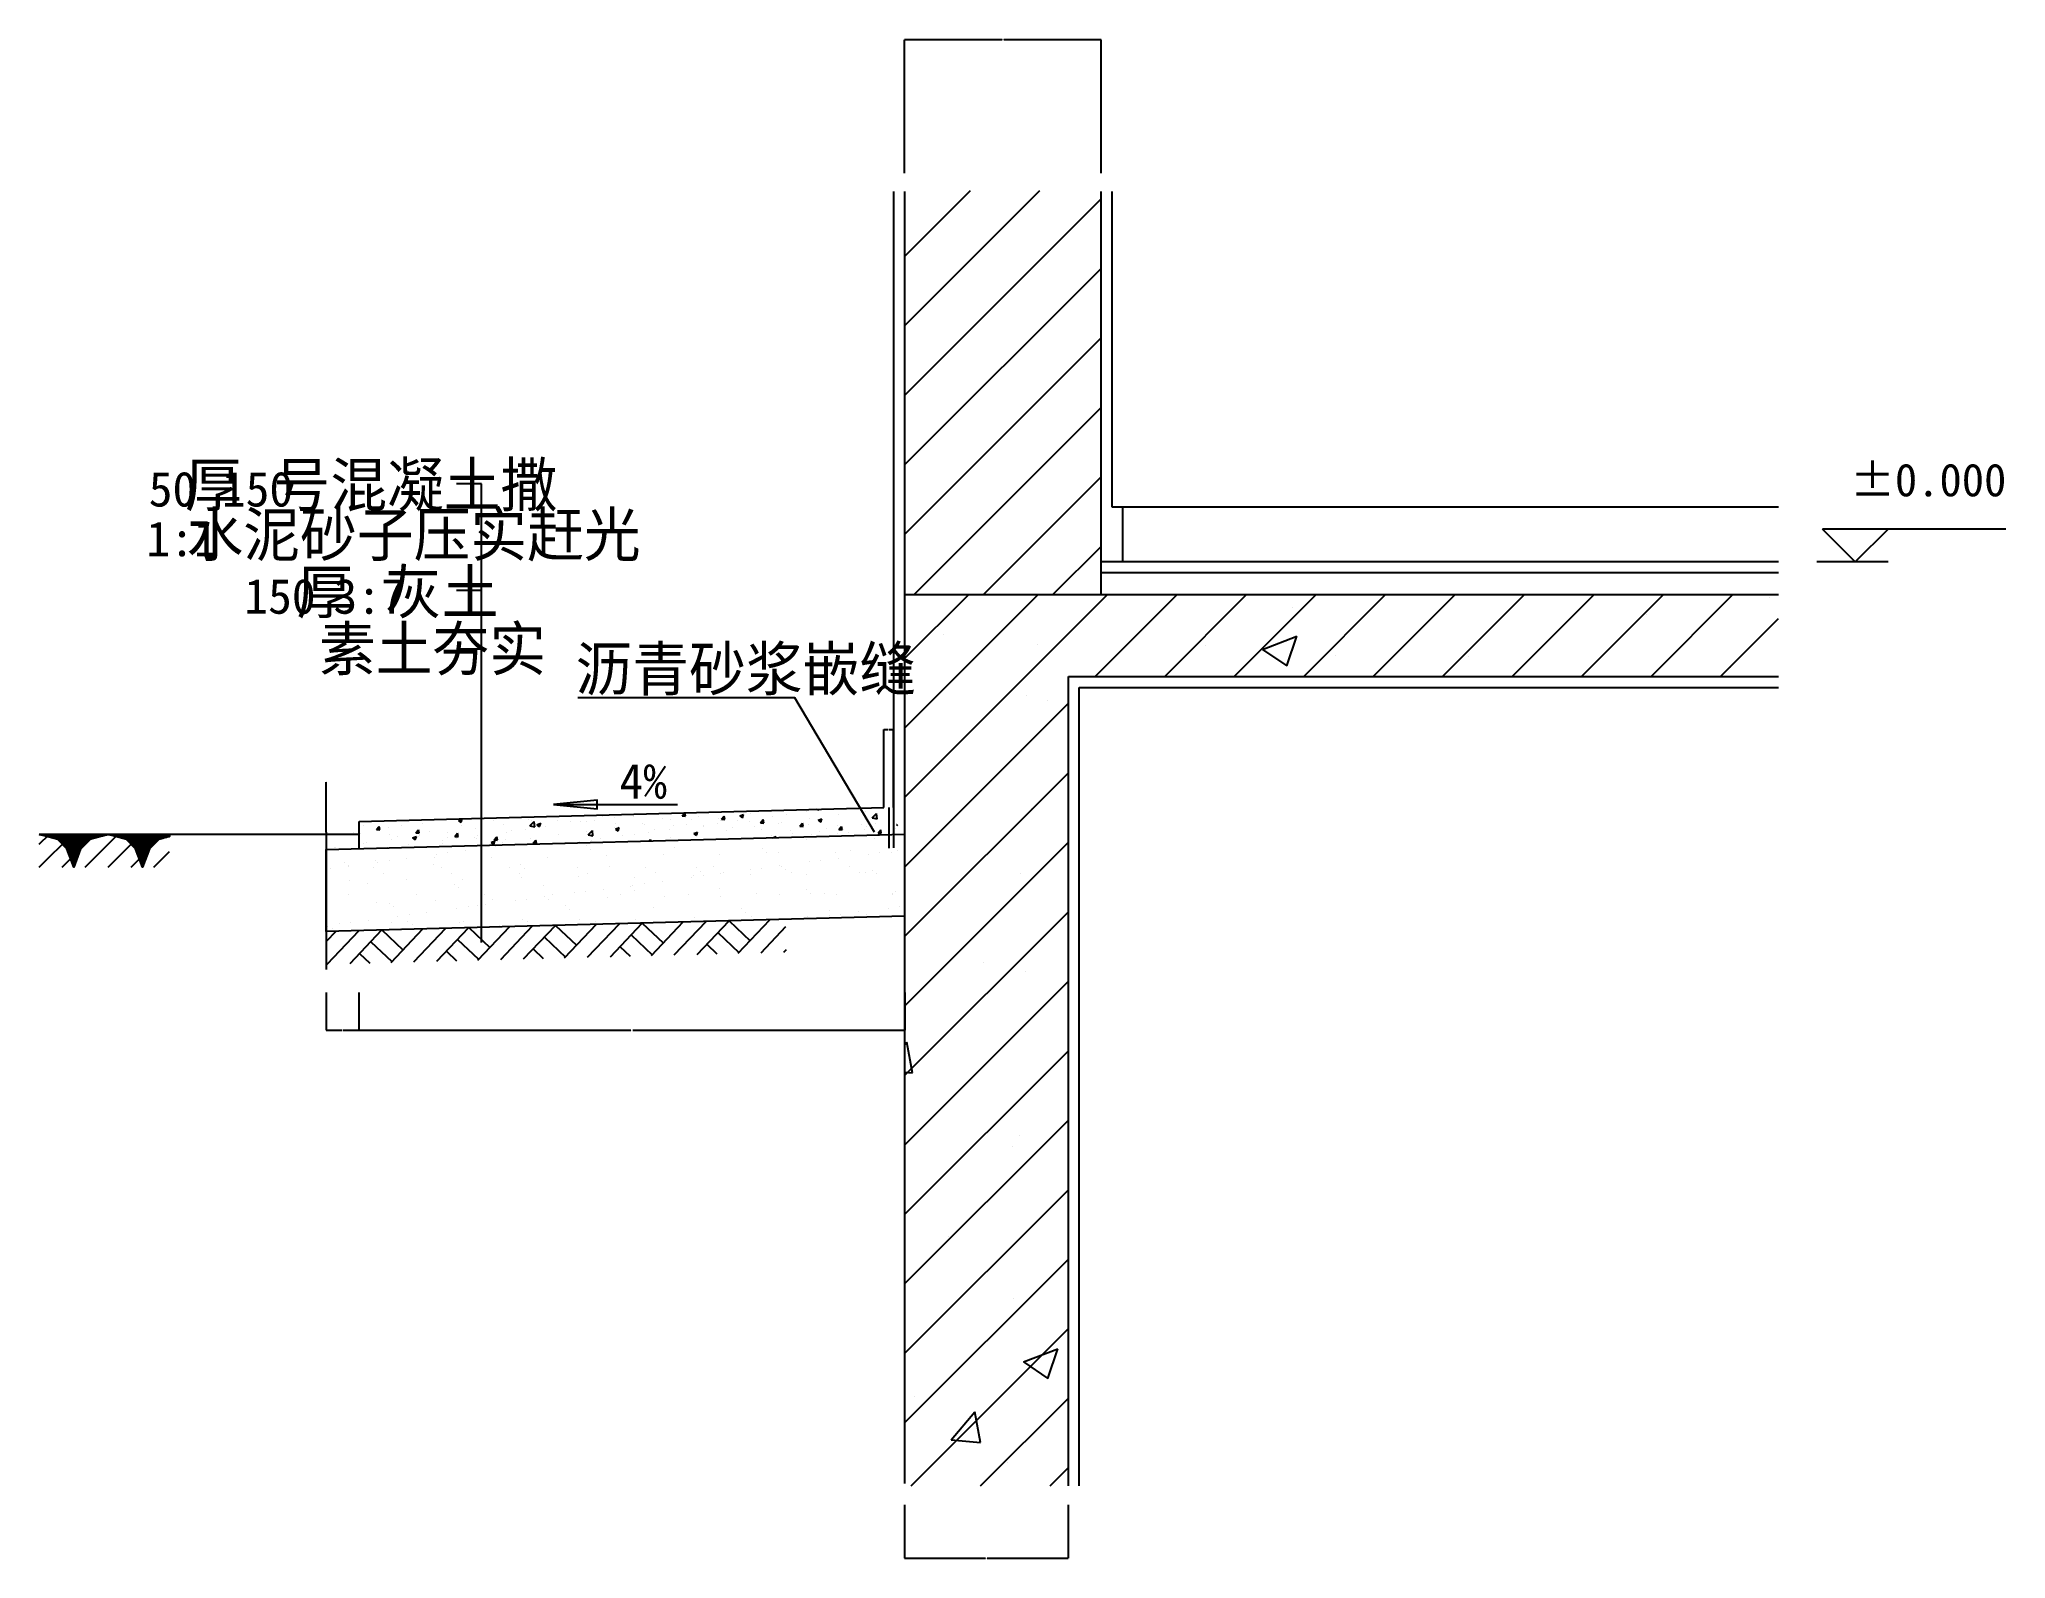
# Model space of a CAD drawing. Header units: metres. Extents: x -8 to 3594, y 16202 to 18985.
import ezdxf

# ---------------------------------------------------------------- set-up
doc = ezdxf.new("R2010")
doc.units = ezdxf.units.M
for name, color, linetype in [('ZZ-1', 255, 'Continuous'), ('ZZ-3', 3, 'Continuous'), ('ZZ-5', 6, 'Continuous'), ('ZZ-6', 7, 'Continuous'), ('ZZ-7', 7, 'Continuous')]:
    doc.layers.add(name, color=color, linetype=linetype)
doc.dimstyles.get("Standard").update_dxf_attribs({"dimtxt": 2.5, "dimasz": 2.5, "dimexe": 1.25, "dimexo": 0.625, "dimtad": 1, "dimcen": 2.5, "dimazin": 3, "dimtfac": 1, "dimtmove": 0, "dimatfit": 3})

# ---------------------------------------------------------------- blocks, each defined once
blk = doc.blocks.new('X0')
for p, q in [((310.37, 2474.12), (682.26, 2846.01)), ((310.37, 2601.4), (554.98, 2846.01)), ((310.37, 2728.68), (427.71, 2846.01)), ((659.54, 2696.01), (809.54, 2846.01)), ((786.82, 2696.01), (936.82, 2846.01)), ((914.1, 2696.01), (1064.1, 2846.01)), ((1041.38, 2696.01), (1191.38, 2846.01)), ((1168.66, 2696.01), (1318.66, 2846.01)), ((1295.94, 2696.01), (1445.94, 2846.01)), ((1423.22, 2696.01), (1573.22, 2846.01)), ((1550.5, 2696.01), (1700.5, 2846.01)), ((1677.78, 2696.01), (1827.78, 2846.01)), ((1020.54, 2821.54), (1020.54, 2821.54)), ((1668.79, 2810.1), (1668.79, 2810.1)), ((1894.1, 2839.76), (1894.1, 2839.76)), ((1805.06, 2696.01), (1911.15, 2802.1)), ((381.81, 2772.42), (381.81, 2772.42)), ((553.09, 2754.06), (553.09, 2754.06)), ((862.25, 2752.12), (862.25, 2752.12)), ((965.94, 2745.54), (1028.95, 2769.73)), ((965.94, 2745.54), (1010.7, 2715.34)), ((1010.71, 2715.34), (1028.95, 2769.73)), ((1100.4, 2735.27), (1100.4, 2735.27)), ((1342.69, 2731.82), (1342.69, 2731.82)), ((1823.13, 2711.52), (1823.13, 2711.52)), ((310.37, 2346.84), (610.37, 2646.84)), ((534.23, 2660.73), (534.23, 2660.73)), ((571.58, 2651.53), (571.58, 2651.53)), ((310.37, 2219.56), (610.37, 2519.56)), ((542.15, 2454.45), (542.15, 2454.45)), ((310.37, 2092.28), (610.37, 2392.28)), ((522.78, 2335.43), (522.78, 2335.43)), ((310.37, 1965), (610.37, 2265)), ((455.13, 2171.81), (455.13, 2171.81)), ((310.37, 1837.72), (610.37, 2137.72)), ((531.2, 2154.85), (531.2, 2154.85)), ((310.37, 2021.48), (314.29, 2026.15)), ((324.7, 1969.74), (314.3, 2026.15)), ((310.37, 1710.44), (610.37, 2010.44)), ((310.37, 1970.99), (324.7, 1969.74)), ((310.37, 1583.16), (610.37, 1883.16)), ((520.26, 1855.24), (520.26, 1855.24)), ((507.94, 1834.75), (507.94, 1834.75)), ((310.37, 1455.89), (610.37, 1755.89)), ((390.11, 1670.36), (390.11, 1670.36)), ((310.37, 1328.61), (610.37, 1628.61)), ((509.32, 1555.64), (509.32, 1555.64)), ((322.24, 1213.19), (610.37, 1501.33)), ((527.97, 1440.27), (590.98, 1464.46)), ((572.74, 1410.07), (590.99, 1464.46)), ((527.97, 1440.27), (572.74, 1410.07)), ((328.88, 1377.27), (328.88, 1377.27)), ((449.52, 1213.19), (610.37, 1374.05)), ((395.78, 1297.47), (439.17, 1349.18)), ((449.58, 1292.76), (439.17, 1349.18)), ((395.78, 1297.47), (449.58, 1292.76)), ((498.37, 1256.03), (498.37, 1256.03)), ((576.8, 1213.19), (610.37, 1246.77))]:
    blk.add_line(p, q)
blk = doc.blocks.new('X3')
for p, q in [((8715.87, 187.07), (8715.87, 187.07)), ((8736.69, 189.81), (8736.69, 189.81)), ((8882.34, 189), (8882.34, 189)), ((8889.71, 182.25), (8889.71, 182.25)), ((9044.75, 185.46), (9044.75, 185.46)), ((9161.73, 200.83), (9161.73, 200.83)), ((9204.81, 184.09), (9204.81, 184.09)), ((9286.3, 201.05), (9286.3, 201.05)), ((9367.23, 180.55), (9367.23, 180.55)), ((9410.86, 201.28), (9410.86, 201.28)), ((9452.11, 180.43), (9452.11, 180.43)), ((8413.68, 147.28), (8413.68, 147.28)), ((8439.62, 158.81), (8439.62, 158.81)), ((8446.2, 151.57), (8446.2, 151.57)), ((8446.99, 152.05), (8446.99, 152.05)), ((8493.62, 148.96), (8493.62, 148.96)), ((8496.27, 162.66), (8496.27, 162.66)), ((8500.53, 158.72), (8500.53, 158.72)), ((8521.35, 161.46), (8521.35, 161.46)), ((8553.87, 165.74), (8553.87, 165.74)), ((8602.03, 155.27), (8602.03, 155.27)), ((8604.31, 166.55), (8604.31, 166.55)), ((8608.2, 172.89), (8608.2, 172.89)), ((8618.18, 149.19), (8618.18, 149.19)), ((8629.02, 175.63), (8629.02, 175.63)), ((8661.54, 179.92), (8661.54, 179.92)), ((8709.01, 167.89), (8709.01, 167.89)), ((8742.75, 149.42), (8742.75, 149.42)), ((8762.09, 153.89), (8762.09, 153.89)), ((8769.46, 147.14), (8769.46, 147.14)), ((8811.34, 167.4), (8811.34, 167.4)), ((8867.31, 149.64), (8867.31, 149.64)), ((8919.37, 171.29), (8919.37, 171.29)), ((8924.51, 150.36), (8924.51, 150.36)), ((8991.88, 149.87), (8991.88, 149.87)), ((9024.07, 172.62), (9024.07, 172.62)), ((9084.57, 148.98), (9084.57, 148.98)), ((9116.45, 150.1), (9116.45, 150.1)), ((9126.4, 172.13), (9126.4, 172.13)), ((9183.43, 145.06), (9183.43, 145.06)), ((9204.25, 147.8), (9204.25, 147.8)), ((9212.18, 177.33), (9212.18, 177.33)), ((9234.43, 176.03), (9234.43, 176.03)), ((9236.77, 152.08), (9236.77, 152.08)), ((9241.01, 150.32), (9241.01, 150.32)), ((9246.98, 145.45), (9246.98, 145.45)), ((9291.1, 159.23), (9291.1, 159.23)), ((9311.92, 161.97), (9311.92, 161.97)), ((9339.14, 177.36), (9339.14, 177.36)), ((9344.44, 166.26), (9344.44, 166.26)), ((9365.58, 150.55), (9365.58, 150.55)), ((9398.77, 173.41), (9398.77, 173.41)), ((9419.59, 176.15), (9419.59, 176.15)), ((9441.46, 176.87), (9441.46, 176.87)), ((8448.04, 125.65), (8448.04, 125.65)), ((8481.79, 120.16), (8481.79, 120.16)), ((8510.48, 138.22), (8510.48, 138.22)), ((8552.74, 126.98), (8552.74, 126.98)), ((8635.05, 138.44), (8635.05, 138.44)), ((8641.85, 118.79), (8641.85, 118.79)), ((8649.22, 112.03), (8649.22, 112.03)), ((8655.06, 126.49), (8655.06, 126.49)), ((8759.62, 138.67), (8759.62, 138.67)), ((8763.1, 130.38), (8763.1, 130.38)), ((8804.26, 115.25), (8804.26, 115.25)), ((8867.8, 131.72), (8867.8, 131.72)), ((8884.18, 138.9), (8884.18, 138.9)), ((8913.76, 109.55), (8913.76, 109.55)), ((8964.32, 113.88), (8964.32, 113.88)), ((8968.09, 116.71), (8968.09, 116.71)), ((8970.13, 131.23), (8970.13, 131.23)), ((8988.91, 119.45), (8988.91, 119.45)), ((9008.75, 139.12), (9008.75, 139.12)), ((9021.43, 123.73), (9021.43, 123.73)), ((9075.76, 130.88), (9075.76, 130.88)), ((9078.16, 135.12), (9078.16, 135.12)), ((9091.94, 142.23), (9091.94, 142.23)), ((9096.58, 133.62), (9096.58, 133.62)), ((9126.74, 110.34), (9126.74, 110.34)), ((9129.1, 137.91), (9129.1, 137.91)), ((9133.31, 139.35), (9133.31, 139.35)), ((9182.87, 136.46), (9182.87, 136.46)), ((9257.88, 139.58), (9257.88, 139.58)), ((9285.19, 135.96), (9285.19, 135.96)), ((9286.8, 108.96), (9286.8, 108.96)), ((9382.44, 139.8), (9382.44, 139.8)), ((9393.23, 139.86), (9393.23, 139.86)), ((9407.04, 144.07), (9407.04, 144.07)), ((9414.41, 137.32), (9414.41, 137.32)), ((8446.64, 99.31), (8446.64, 99.31)), ((8498.79, 85.59), (8498.79, 85.59)), ((8521.6, 83.68), (8521.6, 83.68)), ((8528.97, 76.92), (8528.97, 76.92)), ((8571.21, 99.53), (8571.21, 99.53)), ((8606.83, 89.48), (8606.83, 89.48)), ((8645.08, 74.18), (8645.08, 74.18)), ((8665.9, 76.92), (8665.9, 76.92)), ((8684.02, 80.14), (8684.02, 80.14)), ((8695.77, 99.76), (8695.77, 99.76)), ((8698.42, 81.2), (8698.42, 81.2)), ((8711.53, 90.81), (8711.53, 90.81)), ((8752.75, 88.36), (8752.75, 88.36)), ((8773.57, 91.1), (8773.57, 91.1)), ((8806.09, 95.38), (8806.09, 95.38)), ((8813.86, 90.32), (8813.86, 90.32)), ((8820.34, 99.98), (8820.34, 99.98)), ((8844.08, 78.77), (8844.08, 78.77)), ((8860.42, 102.53), (8860.42, 102.53)), ((8881.24, 105.27), (8881.24, 105.27)), ((8921.89, 94.22), (8921.89, 94.22)), ((8944.91, 100.21), (8944.91, 100.21)), ((8971.69, 107.12), (8971.69, 107.12)), ((9006.49, 75.23), (9006.49, 75.23)), ((9026.59, 95.55), (9026.59, 95.55)), ((9069.47, 100.44), (9069.47, 100.44)), ((9128.92, 95.06), (9128.92, 95.06)), ((9166.55, 73.86), (9166.55, 73.86)), ((9194.04, 100.66), (9194.04, 100.66)), ((9236.95, 98.95), (9236.95, 98.95)), ((9294.17, 102.21), (9294.17, 102.21)), ((9318.6, 100.89), (9318.6, 100.89)), ((9341.66, 100.29), (9341.66, 100.29)), ((9435.65, 74.7), (9435.65, 74.7)), ((9443.17, 101.12), (9443.17, 101.12)), ((9443.98, 99.8), (9443.98, 99.8)), ((9449.21, 105.43), (9449.21, 105.43)), ((9456.47, 77.44), (9456.47, 77.44)), ((8408.73, 41.82), (8408.73, 41.82)), ((8418.22, 37.83), (8418.22, 37.83)), ((8429.74, 45.83), (8429.74, 45.83)), ((8450.56, 48.57), (8450.56, 48.57)), ((8450.56, 48.57), (8450.56, 48.57)), ((8483.08, 52.85), (8483.08, 52.85)), ((8525.92, 48.8), (8525.92, 48.8)), ((8537.41, 60.01), (8537.41, 60.01)), ((8542.79, 38.05), (8542.79, 38.05)), ((8555.26, 49.91), (8555.26, 49.91)), ((8558.23, 62.75), (8558.23, 62.75)), ((8563.77, 45.04), (8563.77, 45.04)), ((8590.75, 67.03), (8590.75, 67.03)), ((8650.49, 49.03), (8650.49, 49.03)), ((8657.58, 49.42), (8657.58, 49.42)), ((8723.83, 43.66), (8723.83, 43.66)), ((8765.62, 53.31), (8765.62, 53.31)), ((8775.05, 49.25), (8775.05, 49.25)), ((8851.45, 72.01), (8851.45, 72.01)), ((8870.32, 54.65), (8870.32, 54.65)), ((8899.62, 49.48), (8899.62, 49.48)), ((8972.65, 54.15), (8972.65, 54.15)), ((9024.18, 49.7), (9024.18, 49.7)), ((9080.68, 58.05), (9080.68, 58.05)), ((9173.92, 67.1), (9173.92, 67.1)), ((9185.39, 59.38), (9185.39, 59.38)), ((9287.71, 58.89), (9287.71, 58.89)), ((9327.98, 60.52), (9327.98, 60.52)), ((9328.97, 70.32), (9328.97, 70.32)), ((9348.8, 63.26), (9348.8, 63.26)), ((9381.32, 67.54), (9381.32, 67.54)), ((9395.75, 62.78), (9395.75, 62.78))]:
    blk.add_line(p, q)
blk = doc.blocks.new('X2')
for p, q in [((9303.65, 255.71), (9308.47, 254.96)), ((9308.47, 254.95), (9308.37, 255.83)), ((8475.08, 226.03), (8475.08, 226.03)), ((8498.47, 218.55), (8503.29, 224.29)), ((8498.47, 218.55), (8504.45, 218.03)), ((8504.45, 218.02), (8503.29, 224.29)), ((8519.83, 222.21), (8519.83, 222.21)), ((8527.02, 233.53), (8527.02, 233.53)), ((8544.87, 225.51), (8544.87, 225.51)), ((8570.2, 212.27), (8575.02, 218.02)), ((8576.17, 211.74), (8575.02, 218.01)), ((8582.74, 230.49), (8582.74, 230.49)), ((8648.36, 235.38), (8655.36, 238.07)), ((8648.36, 235.38), (8653.33, 232.02)), ((8653.33, 232.02), (8655.36, 238.06)), ((8654.23, 225.27), (8654.23, 225.27)), ((8679.59, 221.18), (8679.59, 221.18)), ((8712.54, 235.28), (8712.54, 235.28)), ((8722.77, 239.53), (8722.77, 239.53)), ((8730.94, 228.22), (8730.94, 228.22)), ((8770.69, 219.26), (8770.69, 219.26)), ((8776.16, 237.27), (8776.16, 237.27)), ((8779.21, 225.13), (8787, 233.25)), ((8779.21, 225.13), (8788.11, 223.75)), ((8781.45, 234.62), (8781.45, 234.62)), ((8788.11, 223.75), (8787, 233.24)), ((8792.07, 227.37), (8799.07, 230.06)), ((8792.07, 227.37), (8797.04, 224.02)), ((8794.82, 223.34), (8794.82, 223.34)), ((8797.04, 224.01), (8799.07, 230.05)), ((8808.56, 224.25), (8808.56, 224.25)), ((8829.54, 235.02), (8829.54, 235.02)), ((8833.39, 242.12), (8833.39, 242.12)), ((8853.14, 233.35), (8853.14, 233.35)), ((8871.71, 232.56), (8871.71, 232.56)), ((8882.92, 232.76), (8882.92, 232.76)), ((8885.94, 208.58), (8893.73, 216.7)), ((8894.83, 207.2), (8893.73, 216.69)), ((8896.75, 235.86), (8896.75, 235.86)), ((8911.46, 243.36), (8911.46, 243.36)), ((8915.22, 243.94), (8915.22, 243.94)), ((8934.03, 222.27), (8934.03, 222.27)), ((8934.62, 240.84), (8934.62, 240.84)), ((8935.78, 219.36), (8942.78, 222.05)), ((8935.78, 219.36), (8940.76, 216.01)), ((8936.3, 230.51), (8936.3, 230.51)), ((8940.76, 216), (8942.78, 222.04)), ((8968.6, 241.68), (8968.6, 241.68)), ((8985.96, 229.77), (8985.96, 229.77)), ((8989.68, 228.25), (8989.68, 228.25)), ((9007.97, 218.37), (9007.97, 218.37)), ((9021.98, 239.43), (9021.98, 239.43)), ((9024.67, 248.33), (9024.78, 248.26)), ((9024.78, 248.25), (9024.81, 248.34)), ((9034.38, 218), (9034.38, 218)), ((9037.31, 236.81), (9037.31, 236.81)), ((9043.07, 225.99), (9043.07, 225.99)), ((9058.4, 243.57), (9063.23, 249.31)), ((9058.4, 243.57), (9064.38, 243.04)), ((9064.38, 243.04), (9063.23, 249.3)), ((9066.29, 228.38), (9066.29, 228.38)), ((9075.36, 237.17), (9075.36, 237.17)), ((9087.82, 243.21), (9087.82, 243.21)), ((9096.45, 223.74), (9096.45, 223.74)), ((9097.53, 226.31), (9097.53, 226.31)), ((9122.56, 229.61), (9122.56, 229.61)), ((9124.61, 238.39), (9124.61, 238.39)), ((9128.75, 234.92), (9128.75, 234.92)), ((9130.13, 237.29), (9134.95, 243.04)), ((9130.13, 237.29), (9136.11, 236.77)), ((9136.11, 236.76), (9134.95, 243.03)), ((9138.54, 217.42), (9138.54, 217.42)), ((9139.76, 250.71), (9139.76, 250.71)), ((9149.83, 221.48), (9149.83, 221.48)), ((9160.44, 234.59), (9160.44, 234.59)), ((9163.52, 243.61), (9170.52, 246.29)), ((9163.52, 243.61), (9168.49, 240.25)), ((9168.49, 240.24), (9170.52, 246.29)), ((9182.13, 232.66), (9182.13, 232.66)), ((9182.93, 248.4), (9182.93, 248.4)), ((9189.89, 224.46), (9189.89, 224.46)), ((9201.86, 231.02), (9206.68, 236.76)), ((9201.86, 231.02), (9207.83, 230.49)), ((9203.21, 219.23), (9203.21, 219.23)), ((9207.83, 230.49), (9206.68, 236.75)), ((9223.59, 242.91), (9223.59, 242.91)), ((9235.51, 230.41), (9235.51, 230.41)), ((9240.4, 230.86), (9240.4, 230.86)), ((9248.63, 246.2), (9248.63, 246.2)), ((9256.6, 216.97), (9256.6, 216.97)), ((9273.58, 224.74), (9278.4, 230.49)), ((9273.58, 224.74), (9279.56, 224.22)), ((9279.56, 224.21), (9278.4, 230.48)), ((9286.5, 251.19), (9286.5, 251.19)), ((9288.89, 228.15), (9288.89, 228.15)), ((9292.33, 238.36), (9292.33, 238.36)), ((9307.23, 235.6), (9314.23, 238.29)), ((9307.23, 235.6), (9312.21, 232.24)), ((9312.21, 232.23), (9314.23, 238.28)), ((9323.35, 220.06), (9323.35, 220.06)), ((9342.28, 225.89), (9342.28, 225.89)), ((9343.68, 245.4), (9343.68, 245.4)), ((9345.31, 218.47), (9350.13, 224.21)), ((9345.31, 218.47), (9351.29, 217.94)), ((9348.38, 223.36), (9348.38, 223.36)), ((9351.29, 217.94), (9350.13, 224.2)), ((9353.75, 218.77), (9353.75, 218.77)), ((9386.26, 228.35), (9386.26, 228.35)), ((9392.97, 218.52), (9392.97, 218.52)), ((9394.19, 251.8), (9394.19, 251.8)), ((9395.66, 223.64), (9395.66, 223.64)), ((9406.3, 239.79), (9414.09, 247.9)), ((9406.3, 239.79), (9415.19, 238.41)), ((9412.07, 228.78), (9412.07, 228.78)), ((9415.19, 238.4), (9414.09, 247.9)), ((9417.03, 212.19), (9421.86, 217.94)), ((9423.01, 211.66), (9421.86, 217.93)), ((9444.91, 226.01), (9444.91, 226.01)), ((9449.04, 221.38), (9449.04, 221.38)), ((9450.94, 227.59), (9451.66, 227.86)), ((9450.94, 227.59), (9452.91, 226.26)), ((8420.95, 185.23), (8420.95, 185.23)), ((8423.35, 186.34), (8423.35, 186.34)), ((8456.68, 213.9), (8456.68, 213.9)), ((8468.26, 211.15), (8468.26, 211.15)), ((8473.86, 192.74), (8473.86, 192.74)), ((8479.27, 195.24), (8479.27, 195.24)), ((8518.56, 186.07), (8518.56, 186.07)), ((8521.65, 208.9), (8521.65, 208.9)), ((8525.8, 200.24), (8525.8, 200.24)), ((8537.59, 205.25), (8537.59, 205.25)), ((8556.43, 191.05), (8556.43, 191.05)), ((8564.33, 203.13), (8571.34, 205.81)), ((8564.33, 203.13), (8569.31, 199.77)), ((8569.31, 199.76), (8571.34, 205.81)), ((8570.2, 212.27), (8576.17, 211.75)), ((8575.03, 206.64), (8575.03, 206.64)), ((8577.15, 207.28), (8577.15, 207.28)), ((8595.91, 215.26), (8595.91, 215.26)), ((8619.59, 199.37), (8619.59, 199.37)), ((8619.87, 193.31), (8619.87, 193.31)), ((8627.66, 213.68), (8627.66, 213.68)), ((8628.41, 204.38), (8628.41, 204.38)), ((8641.92, 206), (8646.74, 211.74)), ((8641.92, 206), (8647.9, 205.48)), ((8644.62, 202.66), (8644.62, 202.66)), ((8647.9, 205.47), (8646.74, 211.74)), ((8678.19, 203.32), (8678.19, 203.32)), ((8681.79, 202.13), (8681.79, 202.13)), ((8682.5, 207.65), (8682.5, 207.65)), ((8708.05, 195.12), (8715.05, 197.81)), ((8708.05, 195.12), (8713.02, 191.76)), ((8713.02, 191.76), (8715.05, 197.8)), ((8713.65, 199.72), (8718.47, 205.47)), ((8713.65, 199.72), (8719.63, 199.2)), ((8719.63, 199.19), (8718.47, 205.46)), ((8729.72, 194.93), (8729.72, 194.93)), ((8735.18, 199.87), (8735.18, 199.87)), ((8736.51, 213.33), (8736.51, 213.33)), ((8745.65, 215.96), (8745.65, 215.96)), ((8780.23, 201.33), (8780.23, 201.33)), ((8785.38, 193.45), (8790.2, 199.19)), ((8785.38, 193.45), (8791.35, 192.93)), ((8788.56, 197.62), (8788.56, 197.62)), ((8791.35, 192.92), (8790.2, 199.19)), ((8832.17, 208.83), (8832.17, 208.83)), ((8841.94, 195.36), (8841.94, 195.36)), ((8870.44, 196.42), (8870.44, 196.42)), ((8883.52, 215.87), (8883.52, 215.87)), ((8885.94, 208.58), (8894.83, 207.2)), ((8891.33, 198.35), (8891.33, 198.35)), ((8908.31, 201.4), (8908.31, 201.4)), ((8949.65, 208.36), (8949.65, 208.36)), ((8971.47, 209.72), (8971.47, 209.72)), ((8996.5, 213.01), (8996.5, 213.01)), ((8998.02, 197.62), (9000.45, 200.15)), ((9000.74, 197.69), (9000.45, 200.14)), ((9036.09, 203.52), (9036.09, 203.52)), ((9079.5, 211.35), (9086.5, 214.04)), ((9079.5, 211.35), (9084.47, 208)), ((9084.47, 207.99), (9086.5, 214.03)), ((9086.6, 209.92), (9086.6, 209.92)), ((9197.29, 203.47), (9197.29, 203.47)), ((9222.32, 206.76), (9222.32, 206.76)), ((9223.78, 203.56), (9230.21, 206.03)), ((9229.43, 203.71), (9230.21, 206.02)), ((9260.19, 211.75), (9260.19, 211.75)), ((9295.44, 208.76), (9295.44, 208.76)), ((9309.98, 214.72), (9309.98, 214.72)), ((9342.46, 212.11), (9342.46, 212.11)), ((9363.36, 212.46), (9363.36, 212.46)), ((9416.74, 210.21), (9416.74, 210.21)), ((9417.03, 212.19), (9423.01, 211.67))]:
    blk.add_line(p, q)
blk = doc.blocks.new('_ARROW')
blk.add_lwpolyline([(0, 0), (-1, 0.1), (-1, -0.1), (-1, -0.1), (0, 0)])
blk = doc.blocks.new('X1')
for p, q in [((306.47, 3361.17), (554.47, 3609.17)), ((306.47, 3488.45), (427.19, 3609.17)), ((306.47, 3233.89), (666.47, 3593.89)), ((306.47, 3106.61), (666.47, 3466.61)), ((306.47, 2979.34), (666.47, 3339.34)), ((325.17, 2870.76), (666.47, 3212.06)), ((452.45, 2870.76), (666.47, 3084.78)), ((579.73, 2870.76), (666.47, 2957.5))]:
    blk.add_line(p, q)
blk = doc.blocks.new('*D1')
for p, q in [((517.71, 17624.3), (517.46, 17624.3)), ((517.96, 17532.31), (517.96, 17624.3)), ((517.96, 17552.31), (517.96, 17624.3)), ((517.96, 17624.3), (517.96, 17624.3)), ((518.21, 17624.3), (518.46, 17624.3))]:
    blk.add_line(p, q)
at = {"layer": 'Defpoints'}
for p in [(517.96, 17624.3), (517.96, 17552.31), (517.96, 17532.31)]:
    blk.add_point(p, dxfattribs=at)
at = {"layer": 'ZZ-3', "insert": (517.96, 17625.425), "char_height": 1, "attachment_point": 5}
blk.add_mtext('0', dxfattribs=at)
blk = doc.blocks.new('*D2')
for p, q in [((1538.94, 17577.67), (1538.94, 17720.29)), ((1539.19, 17720.29), (1546.94, 17720.29)), ((1548.94, 17720.29), (1556.69, 17720.29)), ((1556.94, 17577.67), (1556.94, 17720.29))]:
    blk.add_line(p, q)
at = {"layer": 'Defpoints'}
for p in [(1538.94, 17720.29), (1538.94, 17577.67), (1556.94, 17577.67)]:
    blk.add_point(p, dxfattribs=at)
at = {"layer": 'ZZ-3', "insert": (1547.94, 17720.29), "char_height": 1, "attachment_point": 5}
blk.add_mtext('10', dxfattribs=at)
blk = doc.blocks.new('*D3')
for p, q in [((577.72, 17238.68), (577.72, 17169.67)), ((1577.72, 17238.68), (1577.72, 17169.67)), ((577.97, 17169.67), (1075.72, 17169.67)), ((1079.72, 17169.67), (1577.47, 17169.67))]:
    blk.add_line(p, q)
at = {"layer": 'Defpoints'}
for p in [(577.72, 17238.68), (1577.72, 17238.68), (577.72, 17169.67)]:
    blk.add_point(p, dxfattribs=at)
at = {"layer": 'ZZ-3', "insert": (1077.72, 17169.67), "char_height": 1, "attachment_point": 5}
blk.add_mtext('1000', dxfattribs=at)
blk = doc.blocks.new('*D4')
for p, q in [((517.96, 17532.31), (517.96, 17474.65)), ((517.71, 17474.65), (517.46, 17474.65)), ((517.96, 17502.31), (517.96, 17474.65)), ((517.96, 17474.65), (517.96, 17474.65)), ((518.21, 17474.65), (518.46, 17474.65))]:
    blk.add_line(p, q)
at = {"layer": 'Defpoints'}
for p in [(517.96, 17532.31), (517.96, 17502.31), (517.96, 17474.65)]:
    blk.add_point(p, dxfattribs=at)
at = {"layer": 'ZZ-3', "insert": (517.96, 17475.775), "char_height": 1, "attachment_point": 5}
blk.add_mtext('0', dxfattribs=at)
blk = doc.blocks.new('*D5')
for p, q in [((517.96, 17500.31), (517.96, 17280.89)), ((517.96, 17350.31), (517.96, 17280.89)), ((517.71, 17280.89), (517.46, 17280.89)), ((517.96, 17280.89), (517.96, 17280.89)), ((518.21, 17280.89), (518.46, 17280.89))]:
    blk.add_line(p, q)
at = {"layer": 'Defpoints'}
for p in [(517.96, 17500.31), (517.96, 17350.31), (517.96, 17280.89)]:
    blk.add_point(p, dxfattribs=at)
at = {"layer": 'ZZ-3', "insert": (517.96, 17282.015), "char_height": 1, "attachment_point": 5}
blk.add_mtext('0', dxfattribs=at)
blk = doc.blocks.new('*D6')
for p, q in [((517.72, 17238.68), (517.72, 17169.67)), ((577.72, 17238.68), (577.72, 17169.67)), ((517.97, 17169.67), (546.72, 17169.67)), ((548.72, 17169.67), (577.47, 17169.67))]:
    blk.add_line(p, q)
at = {"layer": 'Defpoints'}
for p in [(517.72, 17238.68), (577.72, 17238.68), (517.72, 17169.67)]:
    blk.add_point(p, dxfattribs=at)
at = {"layer": 'ZZ-3', "insert": (547.72, 17169.67), "char_height": 1, "attachment_point": 5}
blk.add_mtext('60', dxfattribs=at)
blk = doc.blocks.new('*D7')
for p, q in [((1577.08, 16300.11), (1577.08, 16202.27)), ((1877.08, 16300.11), (1877.08, 16202.27)), ((1577.33, 16202.27), (1725.58, 16202.27)), ((1728.58, 16202.27), (1876.83, 16202.27))]:
    blk.add_line(p, q)
at = {"layer": 'Defpoints'}
for p in [(1577.08, 16300.11), (1877.08, 16300.11), (1577.08, 16202.27)]:
    blk.add_point(p, dxfattribs=at)
at = {"layer": 'ZZ-3', "insert": (1727.08, 16202.27), "char_height": 1, "attachment_point": 5}
blk.add_mtext('300', dxfattribs=at)
blk = doc.blocks.new('*D8')
for p, q in [((1755.75, 18984.14), (1577, 18984.14)), ((1577.25, 18739.84), (1577.25, 18984.14)), ((1937.5, 18984.14), (1758.75, 18984.14)), ((1937.25, 18739.84), (1937.25, 18984.14))]:
    blk.add_line(p, q)
at = {"layer": 'Defpoints'}
for p in [(1937.25, 18984.14), (1577.25, 18739.84), (1937.25, 18739.84)]:
    blk.add_point(p, dxfattribs=at)
at = {"layer": 'ZZ-3', "insert": (1757.25, 18984.14), "char_height": 1, "attachment_point": 5}
blk.add_mtext('360', dxfattribs=at)

msp = doc.modelspace()

# ---------------------------------------------------------------- hatches: boundary and pattern name
at = {"layer": 'ZZ-7'}
h = msp.add_hatch(dxfattribs=at)
h.set_pattern_fill('SOLID')
h.paths.add_polyline_path([(-7.73, 17528.26), (118.27, 17528.26), (84.67, 17519.26), (25.87, 17519.26), (-7.73, 17528.26)])
h = msp.add_hatch(dxfattribs=at)
h.set_pattern_fill('SOLID')
h.paths.add_polyline_path([(25.87, 17519.26), (84.67, 17519.26), (67.87, 17501.86), (42.67, 17501.86), (25.87, 17519.26)])
h = msp.add_hatch(dxfattribs=at)
h.set_pattern_fill('SOLID')
h.paths.add_polyline_path([(118.27, 17528.26), (230.93, 17528.26), (230.93, 17524.69), (151.87, 17519.26), (118.27, 17528.26)])
h = msp.add_hatch(dxfattribs=at)
h.set_pattern_fill('SOLID')
h.paths.add_polyline_path([(230.93, 17524.69), (230.93, 17524.69), (210.67, 17519.26), (151.87, 17519.26), (230.93, 17524.69)])
h = msp.add_hatch(dxfattribs=at)
h.set_pattern_fill('SOLID')
h.paths.add_polyline_path([(151.87, 17519.26), (210.67, 17519.26), (193.87, 17501.86), (168.67, 17501.86), (151.87, 17519.26)])
h = msp.add_hatch(dxfattribs=at)
h.set_pattern_fill('SOLID')
h.paths.add_polyline_path([(42.67, 17501.86), (67.87, 17501.86), (55.27, 17468.26), (55.27, 17468.26), (42.67, 17501.86)])
h = msp.add_hatch(dxfattribs=at)
h.set_pattern_fill('SOLID')
h.paths.add_polyline_path([(168.67, 17501.86), (193.87, 17501.86), (181.27, 17468.26), (181.27, 17468.26), (168.67, 17501.86)])

# ---------------------------------------------------------------- linework, layer by layer
at = {"layer": 'ZZ-1'}
for p, q in [((1577.31, 18706.08), (1577.31, 16339.33)), ((1937.31, 17967.67), (1937.31, 18706.08)), ((1577.31, 17967.67), (3178.09, 17967.67)), ((1877.31, 17817.67), (3178.09, 17817.67)), ((1877.31, 16334.86), (1877.31, 17817.67)), ((577.96, 17552.27), (1538.96, 17577.67)), ((577.96, 17502.26), (577.96, 17552.27)), ((517.96, 17500.73), (1577.31, 17528.63)), ((517.96, 17350.68), (517.96, 17500.73)), ((1577.31, 17378.58), (517.96, 17350.68))]:
    msp.add_line(p, q, dxfattribs=at)
msp.add_lwpolyline([(1548.69, 17577.67), (1548.69, 17503.17)], dxfattribs=at)
at = {"layer": 'ZZ-3'}
for p, q in [((802.34, 18170.52), (756.18, 18170.52)), ((802.34, 17330.1), (802.34, 18170.52)), ((3594.2, 18087.67), (3258.77, 18087.67)), ((3318.77, 18027.67), (3258.77, 18087.67)), ((3378.77, 18087.67), (3318.77, 18027.67)), ((3378.77, 18027.67), (3248.43, 18027.67)), ((802.34, 17975.25), (756.18, 17975.25)), ((802.34, 17867.86), (756.18, 17867.86))]:
    msp.add_line(p, q, dxfattribs=at)
for points in [[(1521.83, 17532.3), (1376.38, 17778.5), (978.64, 17778.5)], [(934.13, 17582.98), (1161.23, 17582.98)]]:
    msp.add_lwpolyline(points, dxfattribs=at)
at = {"layer": 'ZZ-5'}
for p, q in [((1557.31, 17503.69), (1557.31, 18706.08)), ((1957.31, 18127.67), (1957.31, 18706.08)), ((3178.09, 18127.67), (1957.31, 18127.67)), ((1977.31, 18027.67), (1977.31, 18127.67)), ((1897.31, 17797.67), (3178.09, 17797.67)), ((1897.31, 16334.86), (1897.31, 17797.67))]:
    msp.add_line(p, q, dxfattribs=at)
at = {"layer": 'ZZ-7'}
for p, q in [((3178.09, 18027.67), (1937.31, 18027.67)), ((3178.09, 18007.67), (1937.31, 18007.67)), ((-7.73, 17468.26), (52.27, 17528.26)), ((-7.73, 17510.26), (10.27, 17528.26)), ((34.27, 17468.26), (94.27, 17528.26)), ((76.27, 17468.26), (136.27, 17528.26)), ((118.27, 17468.26), (178.27, 17528.26)), ((160.27, 17468.26), (220.27, 17528.26)), ((202.27, 17468.26), (230.93, 17496.92)), ((879.42, 17300.18), (937.82, 17361.74)), ((937.82, 17361.74), (976.29, 17325.24)), ((954.39, 17302.16), (1012.79, 17363.72)), ((996.38, 17303.26), (1054.78, 17364.82)), ((1038.36, 17304.37), (1096.76, 17365.93)), ((1096.76, 17365.93), (1135.24, 17329.43)), ((1113.34, 17306.34), (1171.74, 17367.9)), ((1155.32, 17307.45), (1213.72, 17369.01)), ((1197.31, 17308.55), (1255.71, 17370.11)), ((1255.71, 17370.11), (1294.18, 17333.61)), ((1272.28, 17310.53), (1330.68, 17372.09)), ((518.44, 17332.69), (535.96, 17351.16)), ((519.54, 17290.7), (577.94, 17352.26)), ((561.53, 17291.81), (619.93, 17353.37)), ((599.49, 17331.82), (637.96, 17295.32)), ((619.93, 17353.37), (658.4, 17316.87)), ((636.5, 17293.78), (694.9, 17355.34)), ((678.49, 17294.89), (736.89, 17356.45)), ((720.47, 17296), (778.87, 17357.55)), ((758.43, 17336.01), (796.91, 17299.51)), ((778.87, 17357.55), (817.35, 17321.05)), ((795.45, 17297.97), (853.85, 17359.53)), ((837.43, 17299.08), (895.83, 17360.64)), ((917.38, 17340.2), (955.85, 17303.7)), ((1076.32, 17344.38), (1114.8, 17307.88)), ((1214.83, 17327.02), (1233.3, 17309.5)), ((1235.27, 17348.57), (1273.74, 17312.07)), ((1314.27, 17311.63), (1359.85, 17359.69)), ((579.05, 17310.28), (597.52, 17292.76)), ((737.99, 17314.46), (756.46, 17296.94)), ((896.94, 17318.65), (915.41, 17301.13)), ((1055.88, 17322.84), (1074.35, 17305.32)), ((1356.25, 17312.74), (1360.96, 17317.7))]:
    msp.add_line(p, q, dxfattribs=at)
for points in [[(577.96, 17528.26), (-7.73, 17528.26)], [(-7.73, 17528.26), (118.27, 17528.26), (84.67, 17519.26), (25.87, 17519.26), (-7.73, 17528.26)], [(25.87, 17519.26), (84.67, 17519.26), (67.87, 17501.86), (42.67, 17501.86), (25.87, 17519.26)], [(118.27, 17528.26), (230.93, 17528.26), (230.93, 17524.69), (151.87, 17519.26), (118.27, 17528.26)], [(230.93, 17524.69), (230.93, 17524.69), (210.67, 17519.26), (151.87, 17519.26), (230.93, 17524.69)], [(151.87, 17519.26), (210.67, 17519.26), (193.87, 17501.86), (168.67, 17501.86), (151.87, 17519.26)], [(42.67, 17501.86), (67.87, 17501.86), (55.27, 17468.26), (55.27, 17468.26), (42.67, 17501.86)], [(168.67, 17501.86), (193.87, 17501.86), (181.27, 17468.26), (181.27, 17468.26), (168.67, 17501.86)]]:
    msp.add_lwpolyline(points, dxfattribs=at)

# ---------------------------------------------------------------- block references
at = {"layer": 'ZZ-3', "xscale": 80, "yscale": 80, "zscale": 80, "rotation": 180}
msp.add_blockref('_ARROW', (934.13, 17582.98), dxfattribs=at)
at = {"layer": 'ZZ-7'}
for name, p in [('X1', (1270.59, 15098.53)), ('X0', (1266.94, 15121.66)), ('X2', (-7888.37, 17318.7)), ('X3', (-7888.37, 17318.7))]:
    msp.add_blockref(name, p, dxfattribs=at)

# ---------------------------------------------------------------- texts
at = {"layer": 'ZZ-3'}
msp.add_text('%%p0.000', height=60, dxfattribs=at).set_placement((3309.7, 18147.67))
at = {"layer": 'ZZ-6'}
for s, height, p in [('50', 64, (192.65, 18128.96)), ('厚', 80, (259, 18128.96)), ('150', 64, (326.67, 18128.96)), ('号混凝土撒', 80, (421.27, 18128.96)), ('水泥砂子压实赶光', 80, (261.86, 18037.83)), ('1:1', 64, (188.33, 18037.83)), ('厚', 80, (463.35, 17932.55)), ('灰土', 80, (625.31, 17932.55)), ('150', 64, (367.75, 17932.55)), ('3:7', 64, (531.03, 17932.55)), ('素土夯实', 80, (504.51, 17828.35)), ('沥青砂浆嵌缝', 80, (974.46, 17791.65)), ('4%', 64, (1055, 17593.96))]:
    msp.add_text(s, height=height, dxfattribs=at).set_placement(p)

# ---------------------------------------------------------------- dimensions: what is measured, and where the dimension line sits
at = {"layer": 'ZZ-3'}
for base, p1, p2, picture, middle in [((1937.25, 18984.14), (1937.25, 18739.84), (1577.25, 18739.84), '*D8', (1757.25, 18984.14)), ((517.96, 17624.3), (517.96, 17532.31), (517.96, 17552.31), '*D1', (517.96, 17625.425)), ((517.96, 17474.65), (517.96, 17502.31), (517.96, 17532.31), '*D4', (517.96, 17475.775)), ((517.96, 17280.89), (517.96, 17350.31), (517.96, 17500.31), '*D5', (517.96, 17282.015)), ((517.72, 17169.67), (517.72, 17238.68), (577.72, 17238.68), '*D6', (547.72, 17169.67)), ((577.72, 17169.67), (577.72, 17238.68), (1577.72, 17238.68), '*D3', (1077.72, 17169.67)), ((1577.08, 16202.27), (1577.08, 16300.11), (1877.08, 16300.11), '*D7', (1727.08, 16202.27))]:
    dim = msp.add_linear_dim(base=base, p1=p1, p2=p2, dimstyle='Standard', dxfattribs=at)
    dim.commit()
    dim.dimension.update_dxf_attribs({"geometry": picture, "text_midpoint": middle})
dim = msp.add_linear_dim(base=(1538.94, 17720.29), p1=(1538.94, 17577.67), p2=(1556.94, 17577.67), text='10', dimstyle='Standard', dxfattribs=at)
dim.commit()
dim.dimension.update_dxf_attribs({"geometry": '*D2', "text_midpoint": (1547.94, 17720.29)})

doc.saveas('drawing.dxf')
